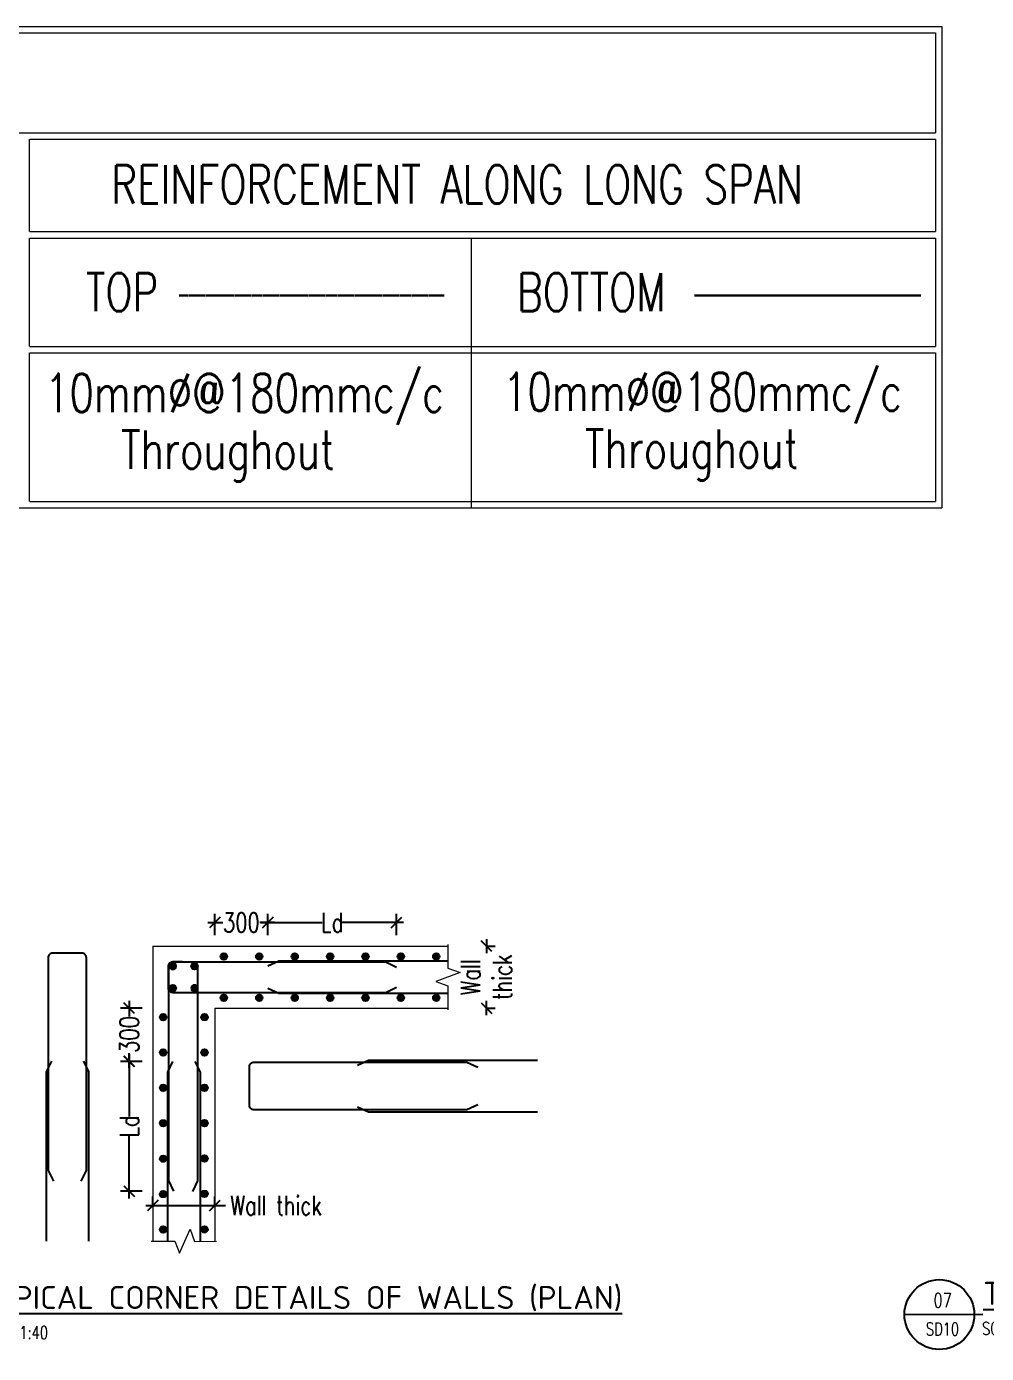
# Model space of a CAD drawing. Header units: millimetres. Extents: x -226110 to 125224, y -84 to 62581.
# Drawn here: x 74750 to 80174, y 2852 to 10353 of the extents above; entities that cross this region are included whole.
import ezdxf
from ezdxf.enums import TextEntityAlignment as Align

# ---------------------------------------------------------------- set-up
doc = ezdxf.new("R2010")
doc.units = ezdxf.units.MM
doc.linetypes.add('DASHED', pattern=[0.75, 0.5, -0.25])
for name, color, linetype, lineweight in [('Geo Rein Bar', 21, 'Continuous', 30), ('Geo Section Line', 84, 'Continuous', 18), ('Geo Text 100', 7, 'Continuous', 30), ('Geo-Dim  Sec & Plan', 250, 'Continuous', 25), ('Geo-Sec Sml', 7, 'Continuous', 25), ('Geo-Section Line', 84, 'Continuous', 18), ('Geo-TEXT', 7, 'Continuous', 30)]:
    doc.layers.add(name, color=color, linetype=linetype, lineweight=lineweight)
doc.layers.add('GEO-TITTLE HEAD', color=206, linetype='Continuous')
doc.styles.add('Geo T Arial', font='arial.ttf', dxfattribs={"width": 0.75})
doc.styles.add('Geo Txt Narr', font='simplex8.shx')
doc.styles.add('ISCOPEUR', font='isocpeur.ttf')
doc.styles.add('simplex', font='simplex.shx', dxfattribs={"width": 0.75})
doc.styles.get("Standard").update_dxf_attribs({"font": 'arial.ttf'})
doc.dimstyles.new('Geo1-40 Dim 100', dxfattribs={"dimtxt": 108, "dimasz": 60, "dimexe": 50, "dimexo": 0.2, "dimgap": 0.1, "dimtad": 0, "dimdec": 0, "dimdsep": 46, "dimtxsty": 'simplex', "dimblk": 'OBLIQUE', "dimcen": 4.5, "dimdle": 40, "dimclrd": 252, "dimclre": 252, "dimclrt": 34, "dimadec": 0, "dimazin": 0, "dimtfac": 1, "dimtdec": 0, "dimtmove": 0, "dimatfit": 3, "dimldrblk": 'OBLIQUE', "dimfxl": 1, "dimlwd": -1, "dimlwe": -1, "dimarcsym": 0})

# ---------------------------------------------------------------- blocks, each defined once
blk = doc.blocks.new('A$C83f1b525')
h = blk.add_hatch(color=21)
h.dxf.hatch_style = 1
edge = h.paths.add_edge_path()
edge.add_arc((0, 0), 18.4, 0, 360)
at = {"color": 21}
blk.add_circle((0, 0), 18.4, dxfattribs=at)
blk = doc.blocks.new('_Oblique')
at = {"color": 0, "linetype": 'ByBlock', "lineweight": -2}
blk.add_line((-0.5, -0.5), (0.5, 0.5), dxfattribs=at)
blk = doc.blocks.new('*D939')
at = {"layer": 'Geo-Dim  Sec & Plan', "color": 252, "transparency": 16777216}
for p, q in [((76113.9, 5215.3), (76113.9, 5337.6)), ((76840.8, 5215.3), (76840.8, 5337.6))]:
    blk.add_line(p, q, dxfattribs=at)
at = {"layer": 'Geo-Dim  Sec & Plan', "color": 252, "linetype": 'Continuous', "transparency": 16777216}
for p, q in [((76073.9, 5287.6), (76421.3, 5287.6)), ((76880.8, 5287.6), (76533.4, 5287.6))]:
    blk.add_line(p, q, dxfattribs=at)
at = {"layer": 'Geo-Dim  Sec & Plan', "color": 252, "transparency": 16777216, "xscale": 60, "yscale": 60, "zscale": 60, "rotation": 180}
blk.add_blockref('_Oblique', (76113.9, 5287.6), dxfattribs=at)
at = {"layer": 'Geo-Dim  Sec & Plan', "color": 252, "transparency": 16777216, "xscale": 60, "yscale": 60, "zscale": 60}
blk.add_blockref('_Oblique', (76840.8, 5287.6), dxfattribs=at)
at = {"layer": 'Geo-Dim  Sec & Plan', "color": 34, "transparency": 16777216, "insert": (76477.3, 5287.6), "char_height": 108, "attachment_point": 5, "style": 'simplex'}
blk.add_mtext('Ld', dxfattribs=at)
blk = doc.blocks.new('*D940')
at = {"layer": 'Geo-Dim  Sec & Plan', "color": 252, "transparency": 16777216}
for p, q in [((75404, 4502.6), (75280.5, 4502.6)), ((75404, 3768.5), (75280.5, 3768.5))]:
    blk.add_line(p, q, dxfattribs=at)
at = {"layer": 'Geo-Dim  Sec & Plan', "color": 252, "linetype": 'Continuous', "transparency": 16777216}
for p, q in [((75330.5, 4542.6), (75330.5, 4191.5)), ((75330.5, 3728.5), (75330.5, 4079.5))]:
    blk.add_line(p, q, dxfattribs=at)
at = {"layer": 'Geo-Dim  Sec & Plan', "color": 252, "transparency": 16777216, "xscale": 60, "yscale": 60, "zscale": 60}
for p, rotation in [((75330.5, 4502.6), 90), ((75330.5, 3768.5), 270)]:
    blk.add_blockref('_Oblique', p, dxfattribs=dict(at, rotation=rotation))
at = {"layer": 'Geo-Dim  Sec & Plan', "color": 34, "transparency": 16777216, "insert": (75330.5, 4135.5), "char_height": 108, "attachment_point": 5, "rotation": 90, "style": 'simplex'}
blk.add_mtext('Ld', dxfattribs=at)
blk = doc.blocks.new('*D941')
at = {"layer": 'Geo-Dim  Sec & Plan', "color": 252, "transparency": 16777216}
for p, q in [((75813.9, 5215.3), (75813.9, 5337.6)), ((76113.9, 5215.3), (76113.9, 5337.6))]:
    blk.add_line(p, q, dxfattribs=at)
at = {"layer": 'Geo-Dim  Sec & Plan', "color": 252, "linetype": 'Continuous', "transparency": 16777216}
for p, q in [((75773.9, 5287.6), (75859.6, 5287.6)), ((76153.9, 5287.6), (76068.1, 5287.6))]:
    blk.add_line(p, q, dxfattribs=at)
at = {"layer": 'Geo-Dim  Sec & Plan', "color": 252, "transparency": 16777216, "xscale": 60, "yscale": 60, "zscale": 60, "rotation": 180}
blk.add_blockref('_Oblique', (75813.9, 5287.6), dxfattribs=at)
at = {"layer": 'Geo-Dim  Sec & Plan', "color": 252, "transparency": 16777216, "xscale": 60, "yscale": 60, "zscale": 60}
blk.add_blockref('_Oblique', (76113.9, 5287.6), dxfattribs=at)
at = {"layer": 'Geo-Dim  Sec & Plan', "color": 34, "transparency": 16777216, "insert": (75963.9, 5287.6), "char_height": 108, "attachment_point": 5, "style": 'simplex'}
blk.add_mtext('300', dxfattribs=at)
blk = doc.blocks.new('*D942')
at = {"layer": 'Geo-Dim  Sec & Plan', "color": 252, "transparency": 16777216}
for p, q in [((75404, 4804.2), (75280.5, 4804.2)), ((75330.7, 4504.2), (75380.5, 4504.2))]:
    blk.add_line(p, q, dxfattribs=at)
at = {"layer": 'Geo-Dim  Sec & Plan', "color": 252, "linetype": 'Continuous', "transparency": 16777216}
for p, q in [((75330.5, 4844.2), (75330.5, 4758.4)), ((75330.5, 4464.2), (75330.5, 4549.9))]:
    blk.add_line(p, q, dxfattribs=at)
at = {"layer": 'Geo-Dim  Sec & Plan', "color": 252, "transparency": 16777216, "xscale": 60, "yscale": 60, "zscale": 60}
for p, rotation in [((75330.5, 4804.2), 90), ((75330.5, 4504.2), 270)]:
    blk.add_blockref('_Oblique', p, dxfattribs=dict(at, rotation=rotation))
at = {"layer": 'Geo-Dim  Sec & Plan', "color": 34, "transparency": 16777216, "insert": (75330.5, 4654.2), "char_height": 108, "attachment_point": 5, "rotation": 90, "style": 'simplex'}
blk.add_mtext('300', dxfattribs=at)
blk = doc.blocks.new('*D943')
at = {"layer": 'Geo-Dim  Sec & Plan', "color": 252, "linetype": 'Continuous', "transparency": 16777216}
for p, q in [((75423.9, 3688.2), (75813.9, 3688.2)), ((75813.9, 3688.2), (75873.9, 3688.2))]:
    blk.add_line(p, q, dxfattribs=at)
at = {"layer": 'Geo-Dim  Sec & Plan', "color": 252, "transparency": 16777216}
for p, q in [((75463.9, 3688.4), (75463.9, 3738.2)), ((75813.9, 3688.4), (75813.9, 3738.2))]:
    blk.add_line(p, q, dxfattribs=at)
at = {"layer": 'Geo-Dim  Sec & Plan', "color": 252, "transparency": 16777216, "xscale": 60, "yscale": 60, "zscale": 60, "rotation": 180}
blk.add_blockref('_Oblique', (75463.9, 3688.2), dxfattribs=at)
at = {"layer": 'Geo-Dim  Sec & Plan', "color": 252, "transparency": 16777216, "xscale": 60, "yscale": 60, "zscale": 60}
blk.add_blockref('_Oblique', (75813.9, 3688.2), dxfattribs=at)
at = {"layer": 'Geo-Dim  Sec & Plan', "color": 34, "transparency": 16777216, "insert": (76159.4, 3688.2), "char_height": 108, "attachment_point": 5, "style": 'simplex'}
blk.add_mtext('Wall thick', dxfattribs=at)
blk = doc.blocks.new('*D944')
at = {"layer": 'Geo-Dim  Sec & Plan', "color": 252, "linetype": 'Continuous', "transparency": 16777216}
for p, q in [((77348.5, 5194.2), (77348.5, 5114.3)), ((77348.5, 4764.2), (77348.5, 4844.1))]:
    blk.add_line(p, q, dxfattribs=at)
at = {"layer": 'Geo-Dim  Sec & Plan', "color": 252, "transparency": 16777216}
for p, q in [((77348.7, 5154.2), (77398.5, 5154.2)), ((77348.7, 4804.2), (77398.5, 4804.2))]:
    blk.add_line(p, q, dxfattribs=at)
at = {"layer": 'Geo-Dim  Sec & Plan', "color": 252, "transparency": 16777216, "xscale": 60, "yscale": 60, "zscale": 60}
for p, rotation in [((77348.5, 5154.2), 90), ((77348.5, 4804.2), 270)]:
    blk.add_blockref('_Oblique', p, dxfattribs=dict(at, rotation=rotation))
at = {"layer": 'Geo-Dim  Sec & Plan', "color": 34, "transparency": 16777216, "insert": (77348.5, 4979.2), "char_height": 108, "attachment_point": 5, "rotation": 90, "style": 'simplex'}
blk.add_mtext('Wall \\Pthick', dxfattribs=at)
blk = doc.blocks.new('GEO TITLE HEAD NAME')
at = {"layer": 'GEO-TITTLE HEAD'}
blk.add_line((-11.2, -0.15), (-0.11, -0.09), dxfattribs=at)
blk.add_circle((-6.27, -0.15), 4.93, dxfattribs=at)
at = {"layer": 'Geo-Sec Sml', "lineweight": 18, "ltscale": 0.1, "style": 'Geo T Arial'}
blk.add_attdef('WALL_SECTION', text='', height=3, dxfattribs=at).set_placement((-6.38, 3.46), align=Align.MIDDLE)
at = {"layer": 'Geo-Sec Sml', "color": 84, "style": 'Geo Txt Narr'}
blk.add_attdef('DRAWING-REF', text='', height=2.5, dxfattribs=at).set_placement((-6.38, -2.37), align=Align.MIDDLE)
at = {"layer": 'Geo-TEXT', "style": 'Geo T Arial'}
blk.add_attdef('%%ULAYOUT', (-0.1, 1.21), '', height=4, dxfattribs=at)
at = {"layer": 'Geo-TEXT'}
blk.add_attdef('SCALE', (-0.24, -3.03), '', height=2, dxfattribs=at)

msp = doc.modelspace()

# ---------------------------------------------------------------- linework, layer by layer
at = {"color": 21}
for points in [[(75059.3, 3824.8), (75088.3, 3885.9), (75088.3, 5089.2, 0.414214), (75063.3, 5114.2), (74897.7, 5114.2, 0.414214), (74872.7, 5089.2), (74872.7, 3885.9), (74901.6, 3824.8)], [(75689.7, 3766.4), (75718.6, 3827.6), (75718.6, 5037.5, 0.414214), (75693.6, 5062.5), (75629.2, 5064.5), (75576.5, 5064.5, 0.414214), (75551.5, 5039.5), (75551.5, 3829.6), (75580.4, 3768.5)], [(76840.8, 4920.1), (76779.6, 4891.1), (75576.5, 4891.1, -0.414214), (75551.5, 4916.1), (75551.5, 4986.8), (75551.5, 5039.5, -0.414214), (75576.5, 5064.5), (76779.6, 5064.5), (76840.8, 5035.6)], [(77299.7, 4257.7), (77238.5, 4228.8), (76035.3, 4228.8, -0.414214), (76010.3, 4253.8), (76010.3, 4473.8, -0.414214), (76035.3, 4498.8), (77238.5, 4498.8), (77299.7, 4469.8)]]:
    msp.add_lwpolyline(points, format="xyb", dxfattribs=at)
for points in [[(76113.9, 5042.2), (76175, 5071.1), (77130.9, 5071.1)], [(76113.9, 4916.7), (76175, 4887.8), (77130.9, 4887.8)], [(74890.4, 4504.2), (74861.5, 4443), (74861.5, 3487.1)], [(75071.3, 4504.2), (75100.3, 4443), (75100.3, 3487.1)], [(75575.4, 4502.6), (75546.5, 4441.4), (75546.5, 3485.5)], [(75701.9, 4502.1), (75730.8, 4441), (75730.8, 3485.1)], [(76620.3, 4481), (76681.4, 4510), (77637.3, 4510)], [(76620.3, 4245.7), (76681.4, 4216.8), (77637.3, 4216.8)]]:
    msp.add_lwpolyline(points, dxfattribs=at)
at = {"layer": 'Geo Rein Bar', "linetype": 'DASHED', "ltscale": 8}
msp.add_line((75612.3, 8832.5), (77111.8, 8832.5), dxfattribs=at)
at = {"layer": 'Geo Rein Bar'}
msp.add_line((78524.5, 8832.5), (79802.9, 8832.5), dxfattribs=at)
at = {"layer": 'Geo Section Line'}
for p, q in [((67302.7, 10352.5), (79922.5, 10352.5)), ((79922.5, 10352.5), (79922.5, 7632.3)), ((67338.8, 10316.4), (79886.4, 10316.4)), ((79886.4, 10316.4), (79886.4, 9751.9)), ((67338.8, 9751.9), (79886.4, 9751.9)), ((74765.8, 9715.7), (74765.8, 9193.2)), ((74768.2, 9715.7), (79886.4, 9715.7)), ((79886.4, 9715.7), (79886.4, 9193.2)), ((74765.8, 9157.1), (74765.8, 8543.2)), ((74768.2, 9193.2), (79886.4, 9193.2)), ((74768.2, 9157.1), (79886.4, 9157.1)), ((77262.2, 9157.1), (77262.2, 7632.3)), ((79886.4, 9157.1), (79886.4, 8543.2)), ((74765.8, 8507.1), (74765.8, 7668.3)), ((74768.2, 8543.2), (79886.4, 8543.2)), ((74768.2, 8507.1), (79886.4, 8507.1)), ((79886.4, 8507.1), (79886.4, 7668.3)), ((74768.2, 7668.3), (79886.4, 7668.3)), ((67302.7, 7632.3), (79922.5, 7632.3))]:
    msp.add_line(p, q, dxfattribs=at)
at = {"layer": 'Geo-Section Line'}
for p, q in [((75463.9, 5154.2), (75463.9, 3487.1)), ((75463.9, 5154.2), (77130.9, 5154.2)), ((75813.9, 4804.2), (75813.9, 3487.1)), ((75813.9, 4804.2), (77130.9, 4804.2))]:
    msp.add_line(p, q, dxfattribs=at)
for points in [[(77130.9, 5164.2), (77130.9, 5029.2), (77199.6, 5004.2), (77062.2, 4954.2), (77130.9, 4929.2), (77130.9, 4794.2)], [(75453.9, 3487.1), (75588.9, 3487.1), (75613.9, 3418.5), (75674.1, 3553.8), (75699.1, 3485.1), (75823.9, 3487.1)]]:
    msp.add_lwpolyline(points, dxfattribs=at)

# ---------------------------------------------------------------- block references
for p in [(75865.4, 5095.7), (76065.4, 5095.7), (76265.4, 5095.7), (76465.4, 5095.7), (76665.4, 5095.7), (76865.4, 5095.7), (77065.4, 5095.7), (75576.5, 4916.1), (75865.4, 4862), (76065.4, 4862), (76265.4, 4862), (76465.4, 4862), (76665.4, 4862), (76865.4, 4862), (77065.4, 4862), (75521.9, 4752.7), (75755.9, 4753.2), (75521.9, 4552.7), (75755.9, 4553.2), (75521.9, 4352.7), (75755.9, 4353.2), (75521.9, 4152.7), (75755.9, 4153.2), (75521.9, 3952.7), (75755.9, 3953.2), (75521.9, 3752.7), (75755.9, 3753.2), (75521.9, 3552.7), (75755.9, 3553.2)]:
    msp.add_blockref('A$C83f1b525', p)
at = {"xscale": -1, "rotation": 180}
msp.add_blockref('A$C83f1b525', (75576.5, 5041.1), dxfattribs=at)
at = {"rotation": 180}
msp.add_blockref('A$C83f1b525', (75699.3, 5040.6), dxfattribs=at)
at = {"xscale": -1}
msp.add_blockref('A$C83f1b525', (75699.3, 4915.7), dxfattribs=at)
at = {"layer": 'GEO-TITTLE HEAD'}
ref = msp.add_blockref('GEO TITLE HEAD NAME', (74462.3, 3054.6, 0), dxfattribs=dict(at, xscale=40, yscale=40, zscale=40))
ref.add_attrib('%%ULAYOUT', '%%uTYPICAL CORNER DETAILS OF WALLS (PLAN)', (74458.4, 3103.1, 0), dxfattribs={"color": 7, "ltscale": 0.5, "height": 130, "style": 'ISCOPEUR'})
ref.add_attrib('SCALE', 'SCALE 1:40', (74452.8, 2933.6, 0), dxfattribs={"color": 7, "ltscale": 0.5, "height": 72, "style": 'simplex', "width": 0.75})
ref.add_attrib('DRAWING-REF', 'SD10', dxfattribs={"color": 1, "ltscale": 0.5, "height": 72, "style": 'simplex', "width": 0.75}).set_placement((74229.3, 2966.5, 0), align=Align.MIDDLE)
ref.add_attrib('WALL_SECTION', '06', (74178.6, 3089.1, 0), dxfattribs={"color": 1, "lineweight": 18, "ltscale": 0.1, "height": 80, "style": 'simplex', "width": 0.75})
ref = msp.add_blockref('GEO TITLE HEAD NAME', (80158.6, 3077.7, 0), dxfattribs=dict(at, xscale=40, yscale=40, zscale=40))
ref.add_attrib('%%ULAYOUT', '%%uTYPICAL INTERSECTION DETAILS OF WALLS (PLAN)', (80154.8, 3126.2, 0), dxfattribs={"color": 7, "ltscale": 0.5, "height": 130, "style": 'ISCOPEUR'})
ref.add_attrib('SCALE', 'SCALE 1:40', (80149.1, 2956.7, 0), dxfattribs={"color": 7, "ltscale": 0.5, "height": 72, "style": 'simplex', "width": 0.75})
ref.add_attrib('DRAWING-REF', 'SD10', dxfattribs={"color": 1, "ltscale": 0.5, "height": 72, "style": 'simplex', "width": 0.75}).set_placement((79925.6, 2989.6, 0), align=Align.MIDDLE)
ref.add_attrib('WALL_SECTION', '07', (79875, 3112.2, 0), dxfattribs={"color": 1, "lineweight": 18, "ltscale": 0.1, "height": 80, "style": 'simplex', "width": 0.75})

# ---------------------------------------------------------------- texts
at = {"layer": 'Geo Text 100', "style": 'simplex', "width": 0.75}
for s, p in [('REINFORCEMENT ALONG LONG SPAN', (75229, 9352.6)), ('TOP', (75085.2, 8742.7)), ('BOTTOM', (77521.5, 8742.7)), ('10mm%%C@180mmc/c', (74853.6, 8173.4)), ('10mm%%C@180mmc/c', (77441.4, 8179.6)), ('Throughout ', (75284.2, 7852.4)), ('Throughout ', (77904.5, 7858.6))]:
    msp.add_text(s, height=216, dxfattribs=at).set_placement(p)

# ---------------------------------------------------------------- dimensions: what is measured, and where the dimension line sits
at = {"layer": 'Geo-Dim  Sec & Plan'}
dim = msp.add_linear_dim(base=(76113.9, 5287.6), p1=(75813.9, 5215.1), p2=(76113.9, 5215.1), dimstyle='Geo1-40 Dim 100', dxfattribs=at)
dim.commit()
dim.dimension.update_dxf_attribs({"geometry": '*D941', "text_midpoint": (75963.9, 5287.6)})
for base, p1, p2, text, picture, middle in [((76840.8, 5287.6), (76113.9, 5215.1), (76840.8, 5215.1), 'Ld', '*D939', (76477.3, 5287.6)), ((75813.9, 3688.2), (75463.9, 3688.2), (75813.9, 3688.2), 'Wall thick', '*D943', (76159.4, 3688.2))]:
    dim = msp.add_linear_dim(base=base, p1=p1, p2=p2, text=text, dimstyle='Geo1-40 Dim 100', dxfattribs=at)
    dim.commit()
    dim.dimension.update_dxf_attribs({"geometry": picture, "text_midpoint": middle})
for base, p1, p2, text, picture, middle in [((77348.5, 4804.2), (77348.5, 5154.2), (77348.5, 4804.2), 'Wall \\Pthick', '*D944', (77348.5, 4979.2)), ((75330.5, 3768.5), (75404.2, 4502.6), (75404.2, 3768.5), 'Ld', '*D940', (75330.5, 4135.5))]:
    dim = msp.add_linear_dim(base=base, p1=p1, p2=p2, angle=270, text=text, dimstyle='Geo1-40 Dim 100', dxfattribs=at)
    dim.commit()
    dim.dimension.update_dxf_attribs({"geometry": picture, "text_midpoint": middle})
dim = msp.add_linear_dim(base=(75330.5, 4504.2), p1=(75404.2, 4804.2), p2=(75330.5, 4504.2), angle=270, dimstyle='Geo1-40 Dim 100', dxfattribs=at)
dim.commit()
dim.dimension.update_dxf_attribs({"geometry": '*D942', "text_midpoint": (75330.5, 4654.2)})

doc.saveas('drawing.dxf')
